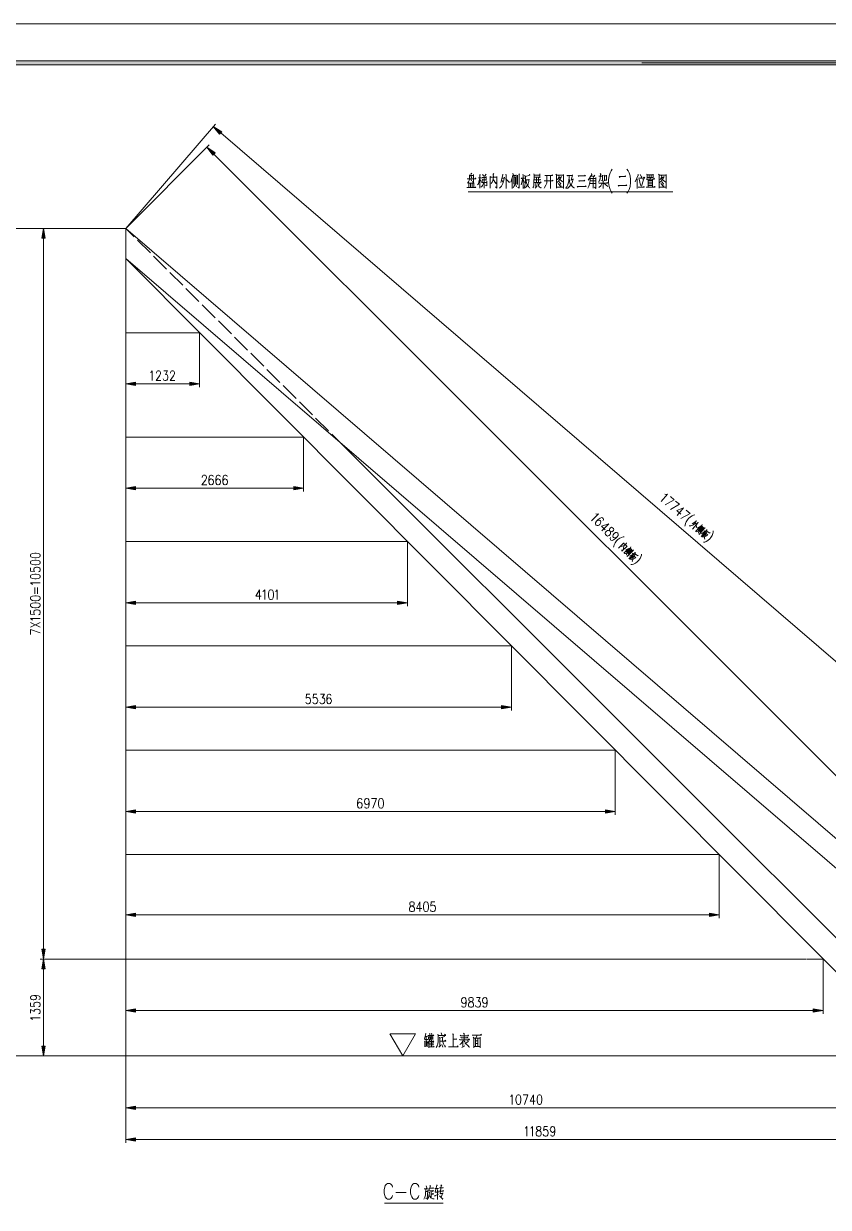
# Model space of a CAD drawing. Header units: millimetres. Extents: x 0 to 829, y 0 to 586.
# Drawn here: x 466.9 to 668.9, y 288.2 to 585.6 of the extents above; entities that cross this region are included whole.
import ezdxf

# ---------------------------------------------------------------- set-up
doc = ezdxf.new("R2010")
doc.units = ezdxf.units.MM

msp = doc.modelspace()

# ---------------------------------------------------------------- hatches: boundary and pattern name
h = msp.add_hatch(color=0)
h.dxf.hatch_style = 2
h.paths.add_polyline_path([(819.788528, 576.266028), (818.80075, 575.281778), (25.142472, 575.281778), (24.154694, 576.266028)])
h = msp.add_hatch(color=0)
h.dxf.hatch_style = 2
h.paths.add_polyline_path([(516.600722, 558.4825), (514.466417, 559.777194), (516.068028, 557.858083)])
h = msp.add_hatch(color=0)
h.dxf.hatch_style = 2
h.paths.add_polyline_path([(514.917972, 553.159083), (512.885972, 554.612528), (514.339417, 552.580528)])
h = msp.add_hatch(color=0)
h.dxf.hatch_style = 2
h.paths.add_polyline_path([(471.452222, 531.734889), (471.861444, 534.200806), (472.270667, 531.734889)])
h = msp.add_hatch(color=0)
h.dxf.hatch_style = 2
h.paths.add_polyline_path([(494.954278, 495.550472), (492.488361, 495.14125), (494.954278, 494.7285)])
h = msp.add_hatch(color=0)
h.dxf.hatch_style = 2
h.paths.add_polyline_path([(508.582083, 495.550472), (511.048, 495.14125), (508.582083, 494.7285)])
h = msp.add_hatch(color=0)
h.dxf.hatch_style = 2
h.paths.add_polyline_path([(494.954278, 469.324972), (492.488361, 468.91575), (494.954278, 468.503)])
h = msp.add_hatch(color=0)
h.dxf.hatch_style = 2
h.paths.add_polyline_path([(534.677056, 469.324972), (537.139444, 468.91575), (534.677056, 468.503)])
h = msp.add_hatch(color=0)
h.dxf.hatch_style = 2
h.paths.add_polyline_path([(494.954278, 440.53125), (492.488361, 440.122028), (494.954278, 439.712806)])
h = msp.add_hatch(color=0)
h.dxf.hatch_style = 2
h.paths.add_polyline_path([(560.7685, 440.53125), (563.230889, 440.122028), (560.7685, 439.712806)])
h = msp.add_hatch(color=0)
h.dxf.hatch_style = 2
h.paths.add_polyline_path([(494.954278, 414.309278), (492.488361, 413.896528), (494.954278, 413.487306)])
h = msp.add_hatch(color=0)
h.dxf.hatch_style = 2
h.paths.add_polyline_path([(586.859944, 414.309278), (589.325861, 413.896528), (586.859944, 413.487306)])
h = msp.add_hatch(color=0)
h.dxf.hatch_style = 2
h.paths.add_polyline_path([(494.954278, 388.083778), (492.488361, 387.671028), (494.954278, 387.261806)])
h = msp.add_hatch(color=0)
h.dxf.hatch_style = 2
h.paths.add_polyline_path([(612.951389, 388.083778), (615.417306, 387.671028), (612.951389, 387.261806)])
h = msp.add_hatch(color=0)
h.dxf.hatch_style = 2
h.paths.add_polyline_path([(494.954278, 362.119333), (492.488361, 361.706583), (494.954278, 361.297361)])
h = msp.add_hatch(color=0)
h.dxf.hatch_style = 2
h.paths.add_polyline_path([(639.042833, 362.119333), (641.50875, 361.706583), (639.042833, 361.297361)])
h = msp.add_hatch(color=0)
h.dxf.hatch_style = 2
h.paths.add_polyline_path([(471.452222, 353.088222), (471.861444, 350.625833), (472.270667, 353.088222)])
h = msp.add_hatch(color=0)
h.dxf.hatch_style = 2
h.paths.add_polyline_path([(471.452222, 348.159917), (471.861444, 350.625833), (472.270667, 348.159917)])
h = msp.add_hatch(color=0)
h.dxf.hatch_style = 2
h.paths.add_polyline_path([(494.954278, 338.084583), (492.488361, 337.675361), (494.954278, 337.262611)])
h = msp.add_hatch(color=0)
h.dxf.hatch_style = 2
h.paths.add_polyline_path([(665.141333, 338.084583), (667.603722, 337.675361), (665.141333, 337.262611)])
h = msp.add_hatch(color=0)
h.dxf.hatch_style = 2
h.paths.add_polyline_path([(471.452222, 328.757139), (471.861444, 326.291222), (472.270667, 328.757139)])
h = msp.add_hatch(color=0)
h.dxf.hatch_style = 2
h.paths.add_polyline_path([(494.954278, 313.661778), (492.488361, 313.252556), (494.954278, 312.839806)])
h = msp.add_hatch(color=0)
h.dxf.hatch_style = 2
h.paths.add_polyline_path([(494.954278, 305.710167), (492.488361, 305.300944), (494.954278, 304.888194)])

# ---------------------------------------------------------------- linework, layer by layer
at = {"color": 0, "lineweight": 0}
for points in [[(0, 0), (0, 585.632278), (829.154778, 585.632278), (829.154778, 0)], [(819.788528, 576.266028), (818.80075, 575.281778), (25.142472, 575.281778), (24.154694, 576.266028)], [(516.600722, 558.4825), (514.466417, 559.777194), (516.068028, 557.858083)], [(514.917972, 553.159083), (512.885972, 554.612528), (514.339417, 552.580528)], [(471.452222, 531.734889), (471.861444, 534.200806), (472.270667, 531.734889)], [(494.954278, 495.550472), (492.488361, 495.14125), (494.954278, 494.7285)], [(508.582083, 495.550472), (511.048, 495.14125), (508.582083, 494.7285)], [(494.954278, 469.324972), (492.488361, 468.91575), (494.954278, 468.503)], [(534.677056, 469.324972), (537.139444, 468.91575), (534.677056, 468.503)], [(614.704694, 459.002694), (614.433056, 459.105), (614.20375, 458.999167), (614.037944, 458.833361), (613.935639, 458.607583), (613.977972, 458.399444), (614.143778, 458.067833), (614.246083, 457.796194), (614.207278, 457.506917), (614.101444, 457.277611), (613.8545, 457.030667), (613.625194, 456.924833), (613.480556, 456.903667), (613.208917, 457.0095), (612.961972, 457.256444), (612.856139, 457.528083), (612.877306, 457.672722), (612.979611, 457.902028), (613.230083, 458.148972), (613.459389, 458.254806), (613.748667, 458.293611), (614.020306, 458.191306), (614.351917, 458.0255), (614.556528, 457.983167), (614.785833, 458.089), (614.951639, 458.254806), (615.057472, 458.484111), (614.951639, 458.752222)], [(468.573556, 451.918917), (468.6935, 451.654333), (469.046278, 451.481472), (469.631889, 451.393278), (469.984667, 451.393278), (470.570278, 451.481472), (470.923056, 451.654333), (471.039472, 451.918917), (471.039472, 452.095306), (470.923056, 452.359889), (470.570278, 452.536278), (469.984667, 452.624472), (469.631889, 452.624472), (469.046278, 452.536278), (468.6935, 452.359889), (468.573556, 452.095306)], [(468.573556, 450.158556), (468.6935, 449.893972), (469.046278, 449.717583), (469.631889, 449.632917), (469.984667, 449.632917), (470.570278, 449.717583), (470.923056, 449.893972), (471.039472, 450.158556), (471.039472, 450.334944), (470.923056, 450.599528), (470.570278, 450.775917), (469.984667, 450.864111), (469.631889, 450.864111), (469.046278, 450.775917), (468.6935, 450.599528), (468.573556, 450.334944)], [(468.573556, 446.637833), (468.6935, 446.37325), (469.046278, 446.196861), (469.631889, 446.108667), (469.984667, 446.108667), (470.570278, 446.196861), (470.923056, 446.37325), (471.039472, 446.637833), (471.039472, 446.814222), (470.923056, 447.078806), (470.570278, 447.255194), (469.984667, 447.343389), (469.631889, 447.343389), (469.046278, 447.255194), (468.6935, 447.078806), (468.573556, 446.814222)], [(528.873861, 443.409917), (528.609278, 443.289972), (528.432889, 442.940722), (528.344694, 442.351583), (528.344694, 441.998806), (528.432889, 441.413194), (528.609278, 441.060417), (528.873861, 440.944), (529.05025, 440.944), (529.314833, 441.060417), (529.487694, 441.413194), (529.575889, 441.998806), (529.575889, 442.351583), (529.487694, 442.940722), (529.314833, 443.289972), (529.05025, 443.409917)], [(468.573556, 441.180361), (468.6935, 440.915778), (469.046278, 440.739389), (469.631889, 440.651194), (469.984667, 440.651194), (470.570278, 440.739389), (470.923056, 440.915778), (471.039472, 441.180361), (471.039472, 441.35675), (470.923056, 441.621333), (470.570278, 441.797722), (469.984667, 441.885917), (469.631889, 441.885917), (469.046278, 441.797722), (468.6935, 441.621333), (468.573556, 441.35675)], [(494.954278, 440.53125), (492.488361, 440.122028), (494.954278, 439.712806)], [(560.7685, 440.53125), (563.230889, 440.122028), (560.7685, 439.712806)], [(468.573556, 439.42), (468.6935, 439.155417), (469.046278, 438.979028), (469.631889, 438.890833), (469.984667, 438.890833), (470.570278, 438.979028), (470.923056, 439.155417), (471.039472, 439.42), (471.039472, 439.596389), (470.923056, 439.860972), (470.570278, 440.037361), (469.984667, 440.125556), (469.631889, 440.125556), (469.046278, 440.037361), (468.6935, 439.860972), (468.573556, 439.596389)], [(494.954278, 414.309278), (492.488361, 413.896528), (494.954278, 413.487306)], [(586.859944, 414.309278), (589.325861, 413.896528), (586.859944, 413.487306)], [(556.506944, 390.958917), (556.242361, 390.838972), (556.065972, 390.489722), (555.977778, 389.900583), (555.977778, 389.547806), (556.065972, 388.962194), (556.242361, 388.609417), (556.506944, 388.493), (556.683333, 388.493), (556.944389, 388.609417), (557.120778, 388.962194), (557.208972, 389.547806), (557.208972, 389.900583), (557.120778, 390.489722), (556.944389, 390.838972), (556.683333, 390.958917)], [(494.954278, 388.083778), (492.488361, 387.671028), (494.954278, 387.261806)], [(612.951389, 388.083778), (615.417306, 387.671028), (612.951389, 387.261806)], [(564.183389, 364.994472), (563.918806, 364.878056), (563.830611, 364.641694), (563.830611, 364.408861), (563.918806, 364.1725), (564.095194, 364.056083), (564.444444, 363.939667), (564.709028, 363.819722), (564.885417, 363.586889), (564.973611, 363.350528), (564.973611, 362.99775), (564.885417, 362.764917), (564.797222, 362.6485), (564.532639, 362.528556), (564.183389, 362.528556), (563.918806, 362.6485), (563.830611, 362.764917), (563.742417, 362.99775), (563.742417, 363.350528), (563.830611, 363.586889), (564.007, 363.819722), (564.271583, 363.939667), (564.620833, 364.056083), (564.797222, 364.1725), (564.885417, 364.408861), (564.885417, 364.641694), (564.797222, 364.878056), (564.532639, 364.994472)], [(567.792306, 364.994472), (567.527722, 364.878056), (567.351333, 364.525278), (567.263139, 363.939667), (567.263139, 363.586889), (567.351333, 362.99775), (567.527722, 362.6485), (567.792306, 362.528556), (567.968694, 362.528556), (568.22975, 362.6485), (568.406139, 362.99775), (568.494333, 363.586889), (568.494333, 363.939667), (568.406139, 364.525278), (568.22975, 364.878056), (567.968694, 364.994472)], [(494.954278, 362.119333), (492.488361, 361.706583), (494.954278, 361.297361)], [(639.042833, 362.119333), (641.50875, 361.706583), (639.042833, 361.297361)], [(471.452222, 353.088222), (471.861444, 350.625833), (472.270667, 353.088222)], [(471.452222, 348.159917), (471.861444, 350.625833), (472.270667, 348.159917)], [(579.035333, 340.959722), (578.77075, 340.843306), (578.682556, 340.606944), (578.682556, 340.374111), (578.77075, 340.13775), (578.947139, 340.021333), (579.299917, 339.904917), (579.5645, 339.784972), (579.740889, 339.552139), (579.825556, 339.315778), (579.825556, 338.966528), (579.740889, 338.730167), (579.652694, 338.61375), (579.388111, 338.493806), (579.035333, 338.493806), (578.77075, 338.61375), (578.682556, 338.730167), (578.594361, 338.966528), (578.594361, 339.315778), (578.682556, 339.552139), (578.858944, 339.784972), (579.123528, 339.904917), (579.476306, 340.021333), (579.652694, 340.13775), (579.740889, 340.374111), (579.740889, 340.606944), (579.652694, 340.843306), (579.388111, 340.959722)], [(494.954278, 338.084583), (492.488361, 337.675361), (494.954278, 337.262611)], [(665.141333, 338.084583), (667.603722, 337.675361), (665.141333, 337.262611)], [(471.452222, 328.757139), (471.861444, 326.291222), (472.270667, 328.757139)], [(591.019194, 316.536917), (590.754611, 316.4205), (590.578222, 316.067722), (590.490028, 315.482111), (590.490028, 315.129333), (590.578222, 314.543722), (590.754611, 314.190944), (591.019194, 314.074528), (591.195583, 314.074528), (591.456639, 314.190944), (591.633028, 314.543722), (591.721222, 315.129333), (591.721222, 315.482111), (591.633028, 316.067722), (591.456639, 316.4205), (591.195583, 316.536917)], [(596.300278, 316.536917), (596.035694, 316.4205), (595.859306, 316.067722), (595.771111, 315.482111), (595.771111, 315.129333), (595.859306, 314.543722), (596.035694, 314.190944), (596.300278, 314.074528), (596.476667, 314.074528), (596.74125, 314.190944), (596.914111, 314.543722), (597.002306, 315.129333), (597.002306, 315.482111), (596.914111, 316.067722), (596.74125, 316.4205), (596.476667, 316.536917)], [(494.954278, 313.661778), (492.488361, 313.252556), (494.954278, 312.839806)], [(596.028639, 308.585306), (595.764056, 308.468889), (595.675861, 308.236056), (595.675861, 307.999694), (595.764056, 307.763333), (595.940444, 307.646917), (596.293222, 307.5305), (596.557806, 307.414083), (596.730667, 307.177722), (596.818861, 306.944889), (596.818861, 306.592111), (596.730667, 306.35575), (596.646, 306.239333), (596.381417, 306.122917), (596.028639, 306.122917), (595.764056, 306.239333), (595.675861, 306.35575), (595.587667, 306.592111), (595.587667, 306.944889), (595.675861, 307.177722), (595.85225, 307.414083), (596.116833, 307.5305), (596.469611, 307.646917), (596.646, 307.763333), (596.730667, 307.999694), (596.730667, 308.236056), (596.646, 308.468889), (596.381417, 308.585306)], [(494.954278, 305.710167), (492.488361, 305.300944), (494.954278, 304.888194)]]:
    msp.add_lwpolyline(points, close=True, dxfattribs=at)
for points in [[(622.070694, 575.772139), (769.958667, 575.772139)], [(492.481306, 534.207861), (515.002639, 560.401611)], [(746.382528, 360.404833), (516.336139, 558.172056)], [(492.488361, 534.200806), (513.464528, 555.194611)], [(514.628694, 552.869806), (712.24775, 355.381278)], [(578.83425, 547.6875), (578.83425, 547.451139), (578.806028, 546.622111), (578.724889, 546.227), (578.583778, 545.913028), (578.308611, 545.556722)], [(578.862472, 547.451139), (579.829083, 547.451139), (579.829083, 547.726306), (579.829083, 545.715472), (579.578611, 545.951833)], [(579.165861, 548.082611), (579.359889, 547.923861), (579.275222, 548.001472), (579.028278, 547.489944)], [(579.165861, 547.331194), (579.359889, 546.897278)], [(581.346028, 547.6875), (581.568278, 547.648694), (581.427167, 547.648694), (581.427167, 544.336111), (581.427167, 546.858472), (581.042639, 546.858472), (581.787, 546.858472)], [(581.981028, 546.978417), (583.028778, 546.978417), (583.028778, 547.214778), (583.028778, 546.227), (583.028778, 546.38575), (582.00925, 546.38575), (582.531361, 546.38575), (582.531361, 546.939611), (582.531361, 544.336111), (582.531361, 545.754278), (581.981028, 545.754278), (583.141667, 545.754278)], [(582.037472, 547.726306), (582.422, 547.292389)], [(582.838278, 547.84625), (582.975861, 547.648694), (582.891194, 547.726306), (582.616028, 547.253583)], [(583.967167, 547.292389), (584.080056, 547.056028)], [(583.995389, 544.297306), (583.995389, 547.094833), (585.681667, 547.094833), (585.681667, 547.253583), (585.681667, 544.336111), (585.321833, 544.611278)], [(584.715056, 547.962667), (584.905556, 547.803917), (584.796194, 547.84625), (584.824417, 547.094833), (584.767972, 546.622111), (584.686833, 546.227), (584.521028, 545.835417), (584.217639, 545.440306)], [(587.061028, 547.765111), (587.255056, 547.567556), (587.170389, 547.648694), (586.64475, 545.754278)], [(587.890056, 547.765111), (588.137, 547.648694), (588.027639, 547.6875), (588.027639, 544.177361)], [(589.682167, 548.043806), (589.791528, 547.726306), (589.212972, 545.835417)], [(589.957333, 547.648694), (589.957333, 545.281556)], [(590.013778, 547.489944), (590.539417, 547.489944)], [(590.539417, 547.648694), (590.539417, 545.359167)], [(590.842806, 547.567556), (590.89925, 547.451139), (590.89925, 545.24275)], [(591.283778, 547.765111), (591.283778, 544.297306), (590.980389, 544.533667)], [(591.174417, 547.923861), (591.393139, 547.648694)], [(592.222167, 547.803917), (592.306833, 547.6875), (592.306833, 544.177361)], [(592.857167, 547.253583), (592.857167, 545.676667), (592.800722, 545.517917), (592.776028, 545.320361), (592.747806, 545.122806), (592.691361, 544.886444), (592.610222, 544.650083), (592.497333, 544.336111)], [(593.904917, 547.803917), (593.989583, 547.52875), (592.857167, 547.253583), (592.663139, 547.489944)], [(594.984417, 547.885056), (595.037333, 547.648694), (595.009111, 545.359167), (594.956194, 544.92525), (594.871528, 544.611278), (594.705722, 544.374917)], [(595.122, 547.609889), (596.473139, 547.609889), (596.473139, 547.885056), (596.473139, 546.939611), (596.473139, 547.056028), (595.037333, 547.056028)], [(598.297, 547.451139), (598.268778, 547.451139), (598.268778, 546.583306), (598.268778, 546.110583), (598.212333, 545.556722), (598.018306, 545.045194), (597.662, 544.491333), (597.524417, 544.336111)], [(597.743139, 547.451139), (599.648139, 547.451139), (599.619917, 547.648694), (599.482333, 547.489944)], [(599.1225, 547.451139), (599.1225, 544.254972)], [(600.477167, 547.803917), (600.642972, 547.648694), (600.642972, 544.297306), (600.642972, 544.533667), (602.435083, 544.533667), (602.435083, 544.216167), (602.435083, 547.765111), (602.435083, 547.52875), (600.642972, 547.52875)], [(601.221528, 546.978417), (601.775389, 546.978417), (601.941194, 547.253583), (601.690722, 546.780861), (601.387333, 546.38575), (601.140389, 546.029444), (600.780556, 545.715472)], [(601.221528, 547.37), (601.359111, 547.214778), (601.306194, 547.292389), (600.889917, 546.424556)], [(603.846194, 547.451139), (603.846194, 546.819667), (603.78975, 546.463361), (603.761528, 546.149389), (603.705083, 545.835417), (603.623944, 545.517917), (603.514583, 545.161611), (603.348778, 544.808833), (603.235889, 544.611278), (602.988944, 544.374917)], [(603.486361, 547.489944), (603.401694, 547.37), (603.292333, 547.489944), (604.643472, 547.489944), (604.643472, 547.648694), (604.315389, 546.265806), (604.42475, 546.505694)], [(606.273306, 547.37), (606.192167, 547.214778), (606.1075, 547.37), (607.903139, 547.37), (607.818472, 547.609889), (607.709111, 547.412333)], [(609.448306, 548.001472), (609.532972, 547.765111), (608.6475, 546.346944)], [(609.2825, 547.331194), (610.13975, 547.331194)], [(610.249111, 547.567556), (609.836361, 546.978417)], [(611.656694, 548.001472), (611.850722, 547.765111), (611.741361, 547.923861), (611.741361, 547.292389), (611.656694, 546.819667), (611.519111, 546.38575), (611.215722, 545.835417)], [(611.325083, 547.331194), (612.23525, 547.331194), (612.23525, 547.52875), (612.23525, 546.188194), (611.8225, 546.308139)], [(612.538639, 547.52875), (612.67975, 547.412333), (612.67975, 546.149389), (612.67975, 546.346944), (613.201861, 546.346944), (613.201861, 546.188194), (613.201861, 547.567556), (613.201861, 547.37), (612.67975, 547.37)], [(614.676472, 549.070389), (614.411889, 548.692917), (614.150833, 548.132), (613.88625, 547.380583), (613.755722, 546.438667), (613.755722, 545.690778), (613.88625, 544.748861), (614.150833, 543.997444), (614.411889, 543.436528), (614.676472, 543.059056)], [(616.61675, 547.175972), (616.535611, 546.978417), (616.3945, 547.214778), (618.024333, 547.214778), (617.967889, 547.37), (617.858528, 547.214778)], [(618.355944, 549.070389), (618.620528, 548.692917), (618.881583, 548.132), (619.146167, 547.380583), (619.276694, 546.438667), (619.276694, 545.690778), (619.146167, 544.748861), (618.881583, 543.997444), (618.620528, 543.436528), (618.355944, 543.059056)], [(621.079389, 547.765111), (621.273417, 547.489944), (621.164056, 547.567556), (620.387944, 545.874222)], [(621.686167, 547.765111), (622.046, 547.133639), (622.102444, 547.253583), (621.936639, 547.017222)], [(623.287778, 547.803917), (623.425361, 547.765111), (623.425361, 546.819667), (623.425361, 547.017222), (624.945833, 547.017222), (624.945833, 546.858472), (624.945833, 547.84625), (624.945833, 547.6875), (623.425361, 547.6875), (623.894556, 547.6875), (623.894556, 547.017222)], [(624.448417, 547.648694), (624.448417, 547.094833)], [(626.240528, 547.803917), (626.406333, 547.648694), (626.406333, 544.297306), (626.406333, 544.533667), (628.201972, 544.533667), (628.201972, 544.216167), (628.201972, 547.765111), (628.201972, 547.52875), (626.406333, 547.52875)], [(626.988417, 546.978417), (627.53875, 546.978417), (627.704556, 547.253583), (627.457611, 546.780861), (627.154222, 546.38575), (626.90375, 546.029444), (626.543917, 545.715472)], [(626.988417, 547.37), (627.126, 547.214778), (627.069556, 547.292389), (626.656806, 546.424556)], [(578.559083, 545.676667), (578.640222, 545.556722), (578.640222, 544.452528), (578.142806, 544.452528), (580.435861, 544.452528), (579.081194, 544.452528), (579.081194, 545.517917), (578.668444, 545.517917), (579.938444, 545.517917), (579.497472, 545.517917), (579.497472, 544.491333), (579.497472, 544.413722), (579.497472, 544.452528), (579.938444, 544.452528), (579.938444, 545.637861), (579.938444, 544.452528), (580.407639, 544.452528), (580.322972, 544.611278), (580.270056, 544.413722)], [(578.19925, 546.660917), (580.435861, 546.660917), (580.322972, 546.858472), (580.241833, 546.622111)], [(579.109417, 546.5445), (579.275222, 546.149389)], [(581.402472, 546.780861), (581.264889, 546.265806), (581.180222, 545.793083), (581.042639, 545.4015), (580.848611, 545.122806)], [(581.483611, 546.463361), (581.758778, 545.951833)], [(582.340861, 545.676667), (582.227972, 545.320361), (582.062167, 544.967583), (581.896361, 544.731222), (581.621194, 544.572472)], [(581.952806, 546.622111), (582.062167, 546.505694), (581.924583, 545.676667)], [(583.194583, 546.029444), (583.141667, 544.847639), (582.753611, 545.084)], [(584.824417, 546.424556), (585.459417, 545.479111), (585.487639, 545.595528), (585.350056, 545.754278), (585.350056, 545.715472), (585.350056, 545.637861)], [(586.976361, 546.819667), (587.558444, 546.819667), (587.583139, 547.056028), (587.420861, 546.346944), (587.170389, 545.479111), (586.810556, 544.808833), (586.341361, 544.336111)], [(586.923444, 546.346944), (587.226833, 545.754278)], [(587.833611, 546.699722), (588.772, 545.835417), (588.800222, 545.990639), (588.743778, 545.676667)], [(589.516361, 546.819667), (589.516361, 544.254972)], [(590.151361, 547.175972), (590.26425, 546.978417), (590.26425, 545.556722), (590.207806, 545.281556), (590.123139, 544.967583), (589.957333, 544.688889), (589.738611, 544.374917)], [(590.345389, 545.359167), (590.648778, 544.650083)], [(592.193944, 546.699722), (591.781194, 545.122806)], [(591.862333, 546.622111), (591.809417, 546.780861), (592.719583, 546.780861)], [(592.331528, 546.463361), (592.691361, 545.676667)], [(593.767333, 546.583306), (593.742639, 546.188194), (593.714417, 545.951833), (593.62975, 545.676667), (593.576833, 545.440306), (593.520389, 545.281556), (593.382806, 545.084), (593.245222, 544.886444), (593.107639, 544.688889), (592.941833, 544.533667), (592.747806, 544.374917), (592.610222, 544.336111)], [(592.857167, 546.424556), (593.714417, 546.424556)], [(593.022972, 546.227), (593.079417, 545.990639), (593.107639, 545.754278), (593.160556, 545.556722), (593.245222, 545.4015), (593.298139, 545.203944), (593.411028, 545.006389), (593.520389, 544.808833), (593.657972, 544.688889), (593.742639, 544.572472), (593.880222, 544.452528), (593.989583, 544.297306)], [(595.644111, 546.897278), (595.644111, 545.715472), (595.065556, 545.715472), (596.80475, 545.715472), (596.638944, 545.913028), (596.529583, 545.754278)], [(595.174917, 546.38575), (596.667167, 546.38575), (596.557806, 546.583306), (596.444917, 546.424556)], [(595.478306, 545.715472), (595.478306, 544.491333), (595.287806, 544.297306), (595.838139, 544.847639)], [(596.529583, 545.556722), (596.032167, 545.161611), (595.951028, 545.637861), (596.060389, 545.084), (596.197972, 544.770028), (596.392, 544.572472), (596.723611, 544.374917), (596.776528, 544.452528), (596.723611, 544.297306)], [(596.113306, 546.897278), (596.113306, 545.754278)], [(597.577333, 546.149389), (599.7575, 546.149389), (599.704583, 546.308139), (599.567, 546.110583)], [(601.112167, 545.440306), (601.775389, 544.731222), (601.828306, 544.847639), (601.718944, 544.650083)], [(601.165083, 546.819667), (601.443778, 546.463361), (601.800083, 546.188194), (602.107, 545.951833), (602.382167, 545.835417)], [(601.306194, 545.874222), (601.747167, 545.359167), (601.775389, 545.440306), (601.690722, 545.24275)], [(604.368306, 546.505694), (604.8375, 546.505694), (604.8375, 546.660917), (604.671694, 545.951833), (604.562333, 545.637861), (604.396528, 545.320361), (604.2025, 545.045194), (604.008472, 544.770028), (603.705083, 544.491333), (603.486361, 544.336111), (603.045389, 544.216167)], [(603.78975, 546.583306), (603.899111, 546.308139), (603.955556, 545.951833), (604.008472, 545.637861), (604.121361, 545.4015), (604.315389, 545.045194), (604.505889, 544.847639), (604.699917, 544.611278), (605.05975, 544.413722), (605.169111, 544.374917), (604.975083, 544.374917)], [(606.079278, 544.650083), (605.941694, 544.533667), (605.832333, 544.688889), (608.068944, 544.688889), (607.931361, 544.847639), (607.818472, 544.688889)], [(606.439111, 546.149389), (606.357972, 545.990639), (606.245083, 546.149389), (607.765556, 546.149389), (607.652667, 546.308139), (607.543306, 546.149389)], [(608.922667, 546.939611), (609.088472, 546.742056), (609.088472, 546.110583), (609.06025, 545.835417), (609.035556, 545.637861), (608.979111, 545.359167), (608.897972, 545.084), (608.785083, 544.808833), (608.675722, 544.611278), (608.509917, 544.336111)], [(609.116694, 546.742056), (610.5525, 546.742056), (610.5525, 546.978417), (610.5525, 544.254972), (610.192667, 544.572472)], [(609.116694, 545.440306), (610.471361, 545.440306)], [(609.144917, 546.110583), (610.496056, 546.110583)], [(609.751694, 546.699722), (609.861056, 546.742056), (609.861056, 544.336111)], [(611.960083, 545.595528), (612.069444, 545.4015), (611.960083, 545.203944), (611.766056, 544.847639), (611.296861, 544.452528)], [(611.325083, 545.595528), (613.480556, 545.595528), (613.395889, 545.793083), (613.286528, 545.637861)], [(612.291694, 546.110583), (612.485722, 545.990639), (612.348139, 546.029444), (612.348139, 544.254972)], [(612.623306, 545.440306), (613.007833, 545.122806), (613.533472, 544.688889)], [(616.369806, 544.92525), (616.228694, 544.770028), (616.119333, 544.967583), (618.2995, 544.967583), (618.218361, 545.122806), (618.109, 544.967583)], [(620.913583, 546.622111), (620.913583, 544.216167)], [(621.164056, 544.533667), (622.709222, 544.533667), (622.681, 544.688889), (622.543417, 544.572472)], [(621.273417, 546.819667), (622.818583, 546.819667), (622.681, 547.056028), (622.543417, 546.897278)], [(621.411, 546.5445), (621.770833, 545.084), (621.770833, 545.203944), (621.714389, 545.006389)], [(622.349389, 546.583306), (622.596333, 546.38575), (622.515194, 546.424556), (622.046, 544.770028)], [(623.150194, 544.533667), (625.415028, 544.533667), (625.273917, 544.731222), (625.136333, 544.572472)], [(623.178417, 546.583306), (625.249222, 546.583306), (625.136333, 546.780861), (624.99875, 546.660917)], [(623.619389, 546.424556), (623.700528, 546.227), (623.700528, 544.572472), (623.700528, 546.227), (624.751806, 546.227), (624.751806, 546.463361), (624.751806, 544.572472), (624.751806, 545.835417), (623.619389, 545.835417), (624.723583, 545.835417)], [(623.675833, 545.4015), (624.723583, 545.4015)], [(623.675833, 545.006389), (624.695361, 545.006389)], [(624.169722, 547.017222), (624.282611, 546.780861), (624.197944, 546.897278), (624.060361, 546.265806)], [(626.875528, 545.440306), (627.53875, 544.731222), (627.595194, 544.847639), (627.485833, 544.650083)], [(626.931972, 546.819667), (627.207139, 546.463361), (627.566972, 546.188194), (627.870361, 545.951833), (628.145528, 545.835417)], [(627.069556, 545.874222), (627.510528, 545.359167), (627.53875, 545.440306), (627.457611, 545.24275)], [(629.877667, 543.387139), (578.460306, 543.387139)], [(492.481306, 534.207861), (461.902528, 534.207861)], [(492.488361, 534.200806), (471.039472, 534.200806)], [(492.481306, 534.207861), (726.267139, 333.226833)], [(492.481306, 526.640778), (492.481306, 534.207861)], [(492.481306, 534.207861), (494.6015, 532.087667)], [(471.861444, 353.088222), (471.861444, 531.734889)], [(495.416417, 531.27275), (498.672556, 528.023667)], [(492.481306, 526.640778), (684.914528, 333.226833)], [(492.481306, 526.640778), (717.669944, 333.226833)], [(492.488361, 526.633722), (492.488361, 326.291222)], [(499.483944, 527.20875), (502.740083, 523.956139)], [(503.551472, 523.14475), (506.807611, 519.892139)], [(507.622528, 519.077222), (510.875139, 515.824611)], [(511.690056, 515.013222), (514.942667, 511.760611)], [(515.757583, 510.949222), (519.010194, 507.696611)], [(492.488361, 507.982361), (492.488361, 494.319278)], [(511.048, 507.982361), (492.488361, 507.982361)], [(506.849944, 507.982361), (511.048, 507.982361)], [(511.048, 507.982361), (511.048, 494.319278)], [(511.048, 507.982361), (511.048, 504.098278)], [(519.825111, 506.881694), (523.077722, 503.629083)], [(523.892639, 502.817694), (527.148778, 499.565083)], [(498.686667, 497.956417), (498.863056, 498.072833), (499.127639, 498.425611), (499.127639, 495.963222)], [(500.185972, 497.84), (500.185972, 497.956417), (500.270639, 498.192778), (500.358833, 498.309194), (500.535222, 498.425611), (500.888, 498.425611), (501.064389, 498.309194), (501.152583, 498.192778), (501.240778, 497.956417), (501.240778, 497.723583), (501.152583, 497.487222), (500.976194, 497.134444), (500.097778, 495.963222), (501.328972, 495.963222)], [(502.034528, 498.425611), (503.001139, 498.425611), (502.471972, 497.487222), (502.736556, 497.487222), (502.912944, 497.370806), (503.001139, 497.254389), (503.089333, 496.901611), (503.089333, 496.66525), (503.001139, 496.312472), (502.82475, 496.079639), (502.560167, 495.963222), (502.295583, 495.963222), (502.034528, 496.079639), (501.946333, 496.196056), (501.858139, 496.432417)], [(503.706694, 497.84), (503.706694, 497.956417), (503.794889, 498.192778), (503.883083, 498.309194), (504.055944, 498.425611), (504.408722, 498.425611), (504.585111, 498.309194), (504.673306, 498.192778), (504.7615, 497.956417), (504.7615, 497.723583), (504.673306, 497.487222), (504.496917, 497.134444), (503.6185, 495.963222), (504.849694, 495.963222)], [(527.960167, 498.750167), (531.216306, 495.497556)], [(494.954278, 495.14125), (508.582083, 495.14125)], [(532.027694, 494.686167), (535.283833, 491.433556)], [(536.09875, 490.622167), (539.351361, 487.369556)], [(540.166278, 486.554639), (543.418889, 483.302028)], [(544.233806, 482.490639), (546.354, 480.370444)], [(492.488361, 481.756861), (492.488361, 468.093778)], [(537.139444, 481.756861), (492.488361, 481.756861)], [(532.941389, 481.756861), (537.139444, 481.756861)], [(537.139444, 481.756861), (537.139444, 468.093778)], [(537.139444, 481.756861), (537.139444, 477.872778)], [(546.354, 480.370444), (691.148111, 335.675111)], [(511.690056, 471.6145), (511.690056, 471.730917), (511.77825, 471.967278), (511.866444, 472.083694), (512.042833, 472.200111), (512.395611, 472.200111), (512.568472, 472.083694), (512.656667, 471.967278), (512.744861, 471.730917), (512.744861, 471.498083), (512.656667, 471.261722), (512.483806, 470.908944), (511.601861, 469.737722), (512.833056, 469.737722)], [(514.417028, 471.850861), (514.332361, 472.083694), (514.067778, 472.200111), (513.891389, 472.200111), (513.626806, 472.083694), (513.450417, 471.730917), (513.362222, 471.145306), (513.362222, 470.559694), (513.450417, 470.0905), (513.626806, 469.854139), (513.891389, 469.737722), (513.979583, 469.737722), (514.244167, 469.854139), (514.417028, 470.0905), (514.505222, 470.43975), (514.505222, 470.559694), (514.417028, 470.908944), (514.244167, 471.145306), (513.979583, 471.261722), (513.891389, 471.261722), (513.626806, 471.145306), (513.450417, 470.908944), (513.362222, 470.559694)], [(516.180917, 471.850861), (516.092722, 472.083694), (515.828139, 472.200111), (515.65175, 472.200111), (515.387167, 472.083694), (515.210778, 471.730917), (515.122583, 471.145306), (515.122583, 470.559694), (515.210778, 470.0905), (515.387167, 469.854139), (515.65175, 469.737722), (515.739944, 469.737722), (516.004528, 469.854139), (516.180917, 470.0905), (516.265583, 470.43975), (516.265583, 470.559694), (516.180917, 470.908944), (516.004528, 471.145306), (515.739944, 471.261722), (515.65175, 471.261722), (515.387167, 471.145306), (515.210778, 470.908944), (515.122583, 470.559694)], [(517.941278, 471.850861), (517.853083, 472.083694), (517.5885, 472.200111), (517.412111, 472.200111), (517.147528, 472.083694), (516.971139, 471.730917), (516.882944, 471.145306), (516.882944, 470.559694), (516.971139, 470.0905), (517.147528, 469.854139), (517.412111, 469.737722), (517.500306, 469.737722), (517.764889, 469.854139), (517.941278, 470.0905), (518.029472, 470.43975), (518.029472, 470.559694), (517.941278, 470.908944), (517.764889, 471.145306), (517.500306, 471.261722), (517.412111, 471.261722), (517.147528, 471.145306), (516.971139, 470.908944), (516.882944, 470.559694)], [(494.954278, 468.91575), (534.677056, 468.91575)], [(627.873889, 467.388222), (628.085556, 467.363528), (628.515944, 467.458778), (626.907278, 465.589056)], [(629.249722, 466.827306), (630.184583, 466.022972), (627.909167, 464.728278)], [(630.583222, 465.680778), (631.518083, 464.876444), (629.246194, 463.58175)], [(632.587, 463.959222), (630.847806, 463.285417), (631.849694, 462.424639)], [(632.587, 463.959222), (630.981861, 462.0895)], [(610.573667, 462.463444), (610.781806, 462.424639), (611.215722, 462.484611), (609.473, 460.741889)], [(612.401056, 460.805389), (612.503361, 461.034694), (612.397528, 461.302806), (612.274056, 461.426278), (612.005944, 461.532111), (611.632, 461.405111), (611.15575, 461.052333), (610.739472, 460.639583), (610.471361, 460.244472), (610.429028, 459.955194), (610.531333, 459.683556), (610.594833, 459.623583), (610.862944, 459.51775), (611.15575, 459.560083), (611.466194, 459.747056), (611.547333, 459.828194), (611.734306, 460.142167), (611.776639, 460.431444), (611.674333, 460.703083), (611.610833, 460.763056), (611.342722, 460.868889), (611.049917, 460.826556), (610.739472, 460.639583)], [(633.25375, 463.384194), (634.188611, 462.579861), (631.913194, 461.285167)], [(635.363361, 462.191806), (635.077611, 462.128306), (634.71425, 461.976611), (634.273278, 461.733194), (633.82525, 461.345139), (633.518333, 460.988833), (633.200833, 460.487889), (633.0315, 460.018694), (632.932722, 459.634167), (632.915083, 459.341361)], [(613.769833, 459.934028), (611.984778, 459.394278), (612.919639, 458.459417)], [(613.769833, 459.934028), (612.027111, 458.191306)], [(635.335139, 460.360889), (635.627944, 460.106889), (635.737306, 460.209194), (635.366889, 459.944611), (634.887111, 459.641222), (634.432028, 459.478944), (633.998111, 459.461306)], [(635.762, 460.773639), (635.779639, 460.59725), (635.769056, 460.671333), (634.731889, 460.001056)], [(636.181806, 460.413806), (636.259417, 460.248), (636.220611, 460.315028), (634.791861, 458.649917)], [(635.112889, 460.159806), (635.024694, 459.747056)], [(636.622778, 459.253167), (635.578556, 458.039611)], [(635.719667, 459.9305), (635.843139, 459.112056), (635.92075, 459.172028), (635.765528, 459.048556)], [(637.091972, 459.143806), (637.067278, 459.002694), (636.488722, 458.328889), (636.347611, 458.223056), (636.178278, 458.110167), (635.980722, 458.050194), (635.740833, 457.997278)], [(637.204861, 459.761167), (637.134306, 459.563611), (636.068917, 458.918028)], [(637.183694, 459.450722), (636.220611, 458.332417)], [(636.449917, 458.198361), (636.315861, 457.729167)], [(637.906889, 458.928611), (636.49225, 457.284667), (636.435806, 457.531611)], [(637.480028, 459.20025), (636.548694, 458.113694)], [(637.6035, 459.030917), (637.582333, 458.949778), (636.68275, 457.902028)], [(638.400778, 458.540556), (638.393722, 458.445306), (636.961444, 456.783722)], [(637.935111, 458.029028), (637.081389, 457.461056)], [(638.496028, 458.000806), (637.853972, 457.252917), (637.76225, 457.203528), (637.667, 457.118861), (637.57175, 457.037722), (637.448278, 456.949528), (637.310694, 456.875444), (637.123722, 456.773139)], [(637.148417, 459.351944), (637.416528, 459.126167)], [(640.034139, 458.173667), (640.0165, 457.880861), (639.92125, 457.499861), (639.748389, 457.027139), (639.430889, 456.526194), (639.123972, 456.169889), (638.675944, 455.781833), (638.234972, 455.541944), (637.875139, 455.39025), (637.585861, 455.32675)], [(637.734028, 458.134861), (637.769306, 458.233639), (638.234972, 457.835)], [(637.913944, 459.052083), (637.913944, 458.826306)], [(639.2545, 457.80325), (639.183944, 457.637444), (638.496028, 458.000806), (638.496028, 458.198361)], [(559.032833, 455.531361), (492.488361, 455.531361)], [(492.488361, 455.531361), (492.488361, 439.300056)], [(559.032833, 455.531361), (563.230889, 455.531361)], [(563.230889, 455.531361), (563.230889, 439.300056)], [(563.230889, 455.531361), (563.230889, 451.647278)], [(615.865333, 456.677889), (615.554889, 456.490917), (615.265611, 456.448583), (614.993972, 456.554417), (614.930472, 456.614389), (614.828167, 456.886028), (614.8705, 457.175306), (615.057472, 457.48575), (615.138611, 457.570417), (615.449056, 457.757389), (615.741861, 457.799722), (616.009972, 457.693889), (616.073472, 457.630389), (616.175778, 457.362278), (616.136972, 457.073), (615.865333, 456.677889), (615.452583, 456.261611), (614.972806, 455.908833), (614.598861, 455.785361), (614.33075, 455.887667), (614.207278, 456.014667), (614.101444, 456.282778), (614.207278, 456.512083)], [(617.650389, 456.720222), (617.361111, 456.677889), (616.987167, 456.554417), (616.528556, 456.346278), (616.052306, 455.9935), (615.720694, 455.661889), (615.367917, 455.182111), (615.159778, 454.727028), (615.036306, 454.353083), (614.993972, 454.063806)], [(616.263972, 453.887417), (617.502222, 455.125667), (618.2995, 454.328389), (618.370056, 454.395417), (617.078889, 453.107778), (617.033028, 453.397056)], [(618.225417, 455.168), (618.246583, 455.005722), (618.211306, 455.076278), (617.893806, 454.730556), (617.657444, 454.550639), (617.445778, 454.413056), (617.191778, 454.317806), (616.874278, 454.286056)], [(617.576306, 455.224444), (617.523389, 455.065694)], [(638.686528, 457.284667), (638.510139, 457.108278), (638.400778, 457.0095), (638.245556, 456.91425), (638.122083, 456.826056), (638.030361, 456.776667), (637.878667, 456.744917), (637.7305, 456.709639), (637.578806, 456.677889), (637.430639, 456.674361), (637.268361, 456.684944), (637.180167, 456.727278)], [(637.910417, 457.856167), (637.769306, 457.323472)], [(638.164417, 457.443417), (638.093861, 457.305833), (638.012722, 457.182361), (637.959806, 457.062417), (637.938639, 456.953056), (637.885722, 456.836639), (637.861028, 456.695528), (637.836333, 456.550889), (637.8575, 456.434472), (637.853972, 456.34275), (637.875139, 456.226333), (637.864556, 456.102861)], [(638.160889, 457.609222), (638.594806, 457.235278)], [(617.597472, 454.434222), (617.481056, 453.718083), (617.544556, 453.756889), (617.551611, 453.890944), (617.533972, 453.873306), (617.498694, 453.838028)], [(618.687556, 453.696917), (617.555139, 452.560972)], [(619.146167, 453.552278), (619.110889, 453.411167), (618.482944, 452.783222), (618.334778, 452.687972), (618.154861, 452.589194), (617.957306, 452.543333), (617.710361, 452.511583)], [(619.304917, 454.159056), (619.22025, 453.965028), (618.109, 453.404111)], [(619.262583, 453.852139), (618.218361, 452.807917)], [(618.433556, 452.65975), (618.264222, 452.201139)], [(619.943444, 453.277111), (618.408861, 451.742528), (618.370056, 451.993)], [(619.53775, 453.576972), (618.525278, 452.568028)], [(619.647111, 453.400583), (619.618889, 453.319444), (618.645222, 452.345778)], [(620.405583, 452.85025), (620.391472, 452.758528), (618.83925, 451.206306)], [(620.462028, 452.306972), (619.763528, 451.608472), (619.668278, 451.566139), (619.5695, 451.492056), (619.467194, 451.417972), (619.336667, 451.336833), (619.192028, 451.273333), (619.001528, 451.185139)], [(619.904639, 452.374), (619.008583, 451.873056)], [(619.22025, 453.756889), (619.467194, 453.509944)], [(622.007194, 452.363417), (621.968389, 452.074139), (621.841389, 451.700194), (621.636778, 451.245111), (621.284, 450.765333), (620.952389, 450.433722), (620.472611, 450.080944), (620.017528, 449.872806), (619.643583, 449.749333), (619.354306, 449.707)], [(619.865833, 452.204667), (619.685917, 451.686083)], [(619.710611, 452.497472), (619.756472, 452.592722), (620.186861, 452.162333)], [(619.961083, 453.400583), (619.943444, 453.171278)], [(621.202861, 452.052972), (621.118194, 451.890694), (620.462028, 452.306972), (620.472611, 452.501)], [(468.573556, 448.927361), (468.573556, 448.045417), (469.631889, 447.957222), (469.515472, 448.045417), (469.395528, 448.31), (469.395528, 448.574583), (469.515472, 448.839167), (469.748306, 449.015556), (470.101083, 449.10375), (470.333917, 449.10375), (470.686694, 449.015556), (470.923056, 448.839167), (471.039472, 448.574583), (471.039472, 448.31), (470.923056, 448.045417), (470.806639, 447.957222), (470.570278, 447.869028)], [(620.596083, 451.576722), (620.409111, 451.417972), (620.292694, 451.32625), (620.130417, 451.241583), (619.999889, 451.163972), (619.904639, 451.121639), (619.752944, 451.100472), (619.597722, 451.075778), (619.446028, 451.054611), (619.297861, 451.065194), (619.135583, 451.086361), (619.054444, 451.132222)], [(620.088083, 451.774278), (620.006944, 451.64375), (619.915222, 451.527333), (619.85525, 451.410917), (619.8235, 451.305083), (619.763528, 451.188667), (619.72825, 451.051083), (619.692972, 450.909972), (619.707083, 450.793556), (619.6965, 450.701833), (619.707083, 450.585417), (619.689444, 450.461944)], [(620.095139, 451.940083), (620.500833, 451.534389)], [(469.046278, 444.701083), (468.926333, 444.877472), (468.573556, 445.142056), (471.039472, 445.142056)], [(469.631889, 442.411556), (469.631889, 443.999056)], [(470.333917, 442.411556), (470.333917, 443.999056)], [(526.055167, 443.409917), (525.17675, 441.765972), (526.496139, 441.765972)], [(526.055167, 443.409917), (526.055167, 440.944)], [(526.937111, 442.940722), (527.1135, 443.057139), (527.378083, 443.409917), (527.378083, 440.944)], [(530.105056, 442.940722), (530.281444, 443.057139), (530.546028, 443.409917), (530.546028, 440.944)], [(468.573556, 438.188806), (468.573556, 437.306861), (469.631889, 437.218667), (469.515472, 437.306861), (469.395528, 437.571444), (469.395528, 437.836028), (469.515472, 438.100611), (469.748306, 438.277), (470.101083, 438.365194), (470.333917, 438.365194), (470.686694, 438.277), (470.923056, 438.100611), (471.039472, 437.836028), (471.039472, 437.571444), (470.923056, 437.306861), (470.806639, 437.218667), (470.570278, 437.130472)], [(494.954278, 440.122028), (560.7685, 440.122028)], [(469.046278, 435.722889), (468.926333, 435.899278), (468.573556, 436.163861), (471.039472, 436.163861)], [(471.039472, 433.962528), (468.573556, 435.193722)], [(468.573556, 433.962528), (471.039472, 435.193722)], [(468.573556, 432.202167), (468.573556, 433.433361), (471.039472, 432.554944)], [(492.488361, 429.305861), (492.488361, 413.074556)], [(585.124278, 429.305861), (492.488361, 429.305861)], [(585.124278, 429.305861), (589.325861, 429.305861)], [(589.325861, 429.305861), (589.325861, 413.074556)], [(589.325861, 429.305861), (589.325861, 425.421778)], [(538.751639, 417.184417), (537.869694, 417.184417), (537.7815, 416.126083), (537.869694, 416.2425), (538.134278, 416.362444), (538.398861, 416.362444), (538.663444, 416.2425), (538.839833, 416.009667), (538.928028, 415.656889), (538.928028, 415.424056), (538.839833, 415.071278), (538.663444, 414.834917), (538.398861, 414.7185), (538.134278, 414.7185), (537.869694, 414.834917), (537.7815, 414.954861), (537.693306, 415.187694)], [(540.512, 417.184417), (539.630056, 417.184417), (539.541861, 416.126083), (539.630056, 416.2425), (539.894639, 416.362444), (540.159222, 416.362444), (540.423806, 416.2425), (540.600194, 416.009667), (540.688389, 415.656889), (540.688389, 415.424056), (540.600194, 415.071278), (540.423806, 414.834917), (540.159222, 414.7185), (539.894639, 414.7185), (539.630056, 414.834917), (539.541861, 414.954861), (539.453667, 415.187694)], [(541.390417, 417.184417), (542.360556, 417.184417), (541.831389, 416.2425), (542.095972, 416.2425), (542.272361, 416.126083), (542.360556, 416.009667), (542.44875, 415.656889), (542.44875, 415.424056), (542.360556, 415.071278), (542.184167, 414.834917), (541.919583, 414.7185), (541.655, 414.7185), (541.390417, 414.834917), (541.302222, 414.954861), (541.214028, 415.187694)], [(544.032722, 416.831639), (543.944528, 417.064472), (543.679944, 417.184417), (543.503556, 417.184417), (543.238972, 417.064472), (543.062583, 416.715222), (542.974389, 416.126083), (542.974389, 415.540472), (543.062583, 415.071278), (543.238972, 414.834917), (543.503556, 414.7185), (543.59175, 414.7185), (543.856333, 414.834917), (544.032722, 415.071278), (544.120917, 415.424056), (544.120917, 415.540472), (544.032722, 415.89325), (543.856333, 416.126083), (543.59175, 416.2425), (543.503556, 416.2425), (543.238972, 416.126083), (543.062583, 415.89325), (542.974389, 415.540472)], [(494.954278, 413.896528), (586.859944, 413.896528)], [(492.488361, 403.080361), (492.488361, 386.849056)], [(611.215722, 403.080361), (492.488361, 403.080361)], [(611.215722, 403.080361), (615.417306, 403.080361)], [(615.417306, 403.080361), (615.417306, 386.849056)], [(615.417306, 403.080361), (615.417306, 399.196278)], [(551.7515, 390.606139), (551.663306, 390.838972), (551.398722, 390.958917), (551.222333, 390.958917), (550.961278, 390.838972), (550.784889, 390.489722), (550.696694, 389.900583), (550.696694, 389.314972), (550.784889, 388.845778), (550.961278, 388.609417), (551.222333, 388.493), (551.310528, 388.493), (551.575111, 388.609417), (551.7515, 388.845778), (551.839694, 389.198556), (551.839694, 389.314972), (551.7515, 389.66775), (551.575111, 389.900583), (551.310528, 390.020528), (551.222333, 390.020528), (550.961278, 389.900583), (550.784889, 389.66775), (550.696694, 389.314972)], [(553.600056, 390.136944), (553.511861, 389.784167), (553.335472, 389.547806), (553.074417, 389.431389), (552.986222, 389.431389), (552.721639, 389.547806), (552.54525, 389.784167), (552.457056, 390.136944), (552.457056, 390.253361), (552.54525, 390.606139), (552.721639, 390.838972), (552.986222, 390.958917), (553.074417, 390.958917), (553.335472, 390.838972), (553.511861, 390.606139), (553.600056, 390.136944), (553.600056, 389.547806), (553.511861, 388.962194), (553.335472, 388.609417), (553.074417, 388.493), (552.898028, 388.493), (552.633444, 388.609417), (552.54525, 388.845778)], [(554.217417, 390.958917), (555.448611, 390.958917), (554.570194, 388.493)], [(494.954278, 387.671028), (612.951389, 387.671028)], [(492.488361, 376.854861), (492.488361, 360.888139)], [(641.50875, 376.854861), (492.488361, 376.854861)], [(637.310694, 376.854861), (641.50875, 376.854861)], [(641.50875, 376.854861), (641.50875, 360.888139)], [(641.50875, 376.854861), (641.50875, 372.970778)], [(566.381194, 364.994472), (565.502778, 363.350528), (566.822167, 363.350528)], [(566.381194, 364.994472), (566.381194, 362.528556)], [(570.078306, 364.994472), (569.199889, 364.994472), (569.111694, 363.939667), (569.199889, 364.056083), (569.464472, 364.1725), (569.729056, 364.1725), (569.993639, 364.056083), (570.1665, 363.819722), (570.254694, 363.470472), (570.254694, 363.234111), (570.1665, 362.881333), (569.993639, 362.6485), (569.729056, 362.528556), (569.464472, 362.528556), (569.199889, 362.6485), (569.111694, 362.764917), (569.0235, 362.99775)], [(494.954278, 361.706583), (639.042833, 361.706583)], [(492.76, 350.625833), (471.039472, 350.625833)], [(492.76, 350.625833), (471.039472, 350.625833)], [(471.861444, 348.159917), (471.861444, 328.757139)], [(492.488361, 350.756361), (492.488361, 336.853389)], [(663.229278, 350.625833), (492.488361, 350.625833)], [(663.405667, 350.625833), (667.603722, 350.625833)], [(667.603722, 350.625833), (667.603722, 346.74175)], [(667.603722, 346.74175), (667.603722, 336.853389)], [(469.395528, 341.495944), (469.748306, 341.40775), (469.984667, 341.231361), (470.101083, 340.966778), (470.101083, 340.878583), (469.984667, 340.614), (469.748306, 340.437611), (469.395528, 340.352944), (469.279111, 340.352944), (468.926333, 340.437611), (468.6935, 340.614), (468.573556, 340.878583), (468.573556, 340.966778), (468.6935, 341.231361), (468.926333, 341.40775), (469.395528, 341.495944), (469.984667, 341.495944), (470.570278, 341.40775), (470.923056, 341.231361), (471.039472, 340.966778), (471.039472, 340.790389), (470.923056, 340.525806), (470.686694, 340.437611)], [(468.573556, 339.647389), (468.573556, 338.765444), (469.631889, 338.67725), (469.515472, 338.765444), (469.395528, 339.030028), (469.395528, 339.294611), (469.515472, 339.559194), (469.748306, 339.735583), (470.101083, 339.823778), (470.333917, 339.823778), (470.686694, 339.735583), (470.923056, 339.559194), (471.039472, 339.294611), (471.039472, 339.030028), (470.923056, 338.765444), (470.806639, 338.67725), (470.570278, 338.589056)], [(577.977, 340.13775), (577.892333, 339.784972), (577.715944, 339.552139), (577.451361, 339.435722), (577.363167, 339.435722), (577.098583, 339.552139), (576.922194, 339.784972), (576.834, 340.13775), (576.834, 340.257694), (576.922194, 340.606944), (577.098583, 340.843306), (577.363167, 340.959722), (577.451361, 340.959722), (577.715944, 340.843306), (577.892333, 340.606944), (577.977, 340.13775), (577.977, 339.552139), (577.892333, 338.966528), (577.715944, 338.61375), (577.451361, 338.493806), (577.274972, 338.493806), (577.010389, 338.61375), (576.922194, 338.846583)], [(580.531111, 340.959722), (581.50125, 340.959722), (580.972083, 340.021333), (581.236667, 340.021333), (581.413056, 339.904917), (581.50125, 339.784972), (581.589444, 339.435722), (581.589444, 339.199361), (581.50125, 338.846583), (581.324861, 338.61375), (581.060278, 338.493806), (580.795694, 338.493806), (580.531111, 338.61375), (580.442917, 338.730167), (580.354722, 338.966528)], [(583.261611, 340.13775), (583.173417, 339.784972), (582.997028, 339.552139), (582.732444, 339.435722), (582.64425, 339.435722), (582.379667, 339.552139), (582.203278, 339.784972), (582.115083, 340.13775), (582.115083, 340.257694), (582.203278, 340.606944), (582.379667, 340.843306), (582.64425, 340.959722), (582.732444, 340.959722), (582.997028, 340.843306), (583.173417, 340.606944), (583.261611, 340.13775), (583.261611, 339.552139), (583.173417, 338.966528), (582.997028, 338.61375), (582.732444, 338.493806), (582.556056, 338.493806), (582.291472, 338.61375), (582.203278, 338.846583)], [(468.573556, 337.005083), (468.573556, 337.975222), (469.515472, 337.446056), (469.515472, 337.710639), (469.631889, 337.887028), (469.748306, 337.975222), (470.101083, 338.063417), (470.333917, 338.063417), (470.686694, 337.975222), (470.923056, 337.798833), (471.039472, 337.53425), (471.039472, 337.269667), (470.923056, 337.005083), (470.806639, 336.916889), (470.570278, 336.828694)], [(494.954278, 337.675361), (665.141333, 337.675361)], [(469.046278, 335.421111), (468.926333, 335.5975), (468.573556, 335.862083), (471.039472, 335.862083)], [(562.031444, 326.291222), (558.828222, 331.843944)], [(565.234667, 331.843944), (558.859972, 331.843944)], [(562.031444, 326.291222), (565.234667, 331.843944)], [(567.749972, 331.94625), (567.809944, 331.7875), (567.485389, 330.566889)], [(567.485389, 330.369333), (568.310889, 330.369333)], [(567.69, 331.117222), (568.254444, 331.117222)], [(567.926361, 331.078417), (567.926361, 328.750083)], [(568.815361, 330.327), (568.342639, 329.5015)], [(568.370861, 331.431194), (569.88075, 331.431194), (569.792556, 331.589944), (569.672611, 331.431194)], [(568.490806, 331.117222), (568.490806, 330.369333)], [(568.490806, 330.997278), (568.903556, 330.997278)], [(568.490806, 330.524556), (568.935306, 330.524556)], [(568.755389, 331.907444), (568.843583, 331.7875), (568.843583, 331.117222)], [(568.935306, 331.117222), (568.935306, 330.408139)], [(569.139917, 330.369333), (569.348056, 330.013028)], [(569.171667, 331.117222), (569.228111, 331.039611), (569.228111, 330.369333)], [(569.228111, 331.94625), (569.348056, 331.7875), (569.348056, 331.156028)], [(569.259861, 330.566889), (569.644389, 330.566889)], [(569.288083, 330.997278), (569.644389, 330.997278)], [(569.644389, 331.194833), (569.644389, 330.408139)], [(570.946139, 331.431194), (570.946139, 329.974222), (570.946139, 329.699056), (570.886167, 329.462694), (570.857944, 329.265139), (570.797972, 329.028778), (570.709778, 328.831222), (570.473417, 328.397306)], [(570.826194, 331.748694), (570.946139, 331.512333)], [(570.974361, 331.431194), (572.837028, 331.431194)], [(572.48425, 331.353583), (572.512472, 331.156028), (571.358889, 330.760917), (571.270694, 330.958472)], [(571.330667, 330.722111), (571.330667, 328.552528)], [(571.387111, 330.013028), (572.837028, 330.013028), (572.748833, 330.249389), (572.600667, 330.051833)], [(571.683444, 332.062667), (571.863361, 331.589944)], [(572.011528, 330.958472), (572.067972, 330.090639), (572.156167, 329.854278), (572.216139, 329.579111), (572.304333, 329.34275), (572.392528, 329.106389), (572.540694, 328.831222), (572.720611, 328.436111), (572.808806, 328.831222)], [(572.808806, 331.473528), (572.688861, 331.709889), (572.572444, 331.512333)], [(574.523306, 331.7875), (574.791417, 331.671083), (574.671472, 331.748694), (574.671472, 328.594861), (573.517889, 328.594861), (576.001444, 328.594861), (575.825056, 328.788889), (575.708639, 328.594861)], [(574.699694, 330.446944), (575.616917, 330.446944), (575.46875, 330.605694), (575.352333, 330.408139)], [(576.297778, 330.446944), (576.385972, 330.288194), (578.813083, 330.288194), (578.693139, 330.566889), (578.544972, 330.369333)], [(577.303194, 330.249389), (577.155028, 330.013028), (576.978639, 329.699056), (576.7705, 329.462694), (576.594111, 329.265139), (576.417722, 329.106389)], [(576.505917, 331.512333), (576.654083, 331.353583), (578.576722, 331.353583), (578.51675, 331.551139), (578.396806, 331.431194)], [(576.622333, 330.958472), (576.714056, 330.842056), (578.396806, 330.842056), (578.308611, 330.997278), (578.192194, 330.880861)], [(577.334944, 332.023861), (577.451361, 331.826306), (577.451361, 330.327)], [(578.396806, 330.132972), (578.456778, 329.935417), (577.835889, 329.420361), (577.6595, 329.303944)], [(579.462194, 331.512333), (581.801111, 331.512333), (581.652944, 331.709889), (581.56475, 331.551139)], [(579.698556, 330.997278), (579.878472, 330.722111), (579.878472, 328.316167), (579.878472, 328.672472), (581.473028, 328.672472), (581.473028, 328.277361), (581.473028, 330.997278), (581.473028, 330.722111), (579.878472, 330.722111), (580.351194, 330.722111), (580.351194, 328.750083), (580.351194, 329.381556), (580.883889, 329.381556), (580.883889, 328.750083), (580.883889, 330.722111), (580.883889, 330.090639), (580.351194, 330.090639)], [(580.67575, 331.512333), (580.763944, 331.392389), (580.439389, 330.80325)], [(567.485389, 330.013028), (567.601806, 329.893083), (567.601806, 328.552528)], [(567.601806, 328.633667), (568.16625, 328.831222)], [(568.1345, 330.051833), (568.222694, 329.935417), (568.222694, 328.552528)], [(568.607222, 329.815472), (568.607222, 328.277361)], [(568.787139, 329.462694), (569.760806, 329.462694), (569.644389, 329.656722), (569.556194, 329.462694)], [(568.787139, 329.028778), (569.760806, 329.028778), (569.672611, 329.184), (569.584417, 329.067583)], [(568.787139, 328.552528), (569.908972, 328.552528), (569.820778, 328.711278), (569.732583, 328.594861)], [(568.815361, 329.935417), (569.820778, 329.935417), (569.732583, 330.051833), (569.644389, 329.935417)], [(569.259861, 329.935417), (569.259861, 328.633667)], [(571.15075, 328.436111), (571.627, 328.947639)], [(571.863361, 329.106389), (572.156167, 328.513722)], [(576.918667, 328.354972), (577.6595, 328.831222)], [(577.098583, 329.815472), (577.098583, 328.436111)], [(577.451361, 330.090639), (577.62775, 329.776667), (577.835889, 329.462694), (578.012278, 329.222806), (578.220417, 329.028778), (578.456778, 328.788889), (578.664917, 328.594861), (578.901278, 328.474917)], [(492.76, 326.291222), (461.902528, 326.291222)], [(492.76, 326.291222), (471.039472, 326.291222)], [(492.488361, 326.291222), (492.488361, 312.430583)], [(492.488361, 326.291222), (492.488361, 304.478972)], [(492.488361, 326.291222), (700.535528, 326.291222)], [(589.082444, 316.067722), (589.258833, 316.187667), (589.519889, 316.536917), (589.519889, 314.074528)], [(592.250389, 316.536917), (593.481583, 316.536917), (592.603167, 314.074528)], [(594.892694, 316.536917), (594.01075, 314.8965), (595.330139, 314.8965)], [(594.892694, 316.536917), (594.892694, 314.074528)], [(691.130472, 313.252556), (494.954278, 313.252556)], [(592.7725, 308.116111), (592.945361, 308.236056), (593.209944, 308.585306), (593.209944, 306.122917)], [(594.180083, 308.116111), (594.356472, 308.236056), (594.621056, 308.585306), (594.621056, 306.122917)], [(598.406361, 308.585306), (597.524417, 308.585306), (597.436222, 307.5305), (597.524417, 307.646917), (597.789, 307.763333), (598.053583, 307.763333), (598.318167, 307.646917), (598.494556, 307.414083), (598.579222, 307.061306), (598.579222, 306.824944), (598.494556, 306.472167), (598.318167, 306.239333), (598.053583, 306.122917), (597.789, 306.122917), (597.524417, 306.239333), (597.436222, 306.35575), (597.348028, 306.592111)], [(600.254917, 307.763333), (600.166722, 307.414083), (599.990333, 307.177722), (599.72575, 307.061306), (599.637556, 307.061306), (599.372972, 307.177722), (599.196583, 307.414083), (599.108389, 307.763333), (599.108389, 307.883278), (599.196583, 308.236056), (599.372972, 308.468889), (599.637556, 308.585306), (599.72575, 308.585306), (599.990333, 308.468889), (600.166722, 308.236056), (600.254917, 307.763333), (600.254917, 307.177722), (600.166722, 306.592111), (599.990333, 306.239333), (599.72575, 306.122917), (599.549361, 306.122917), (599.284778, 306.239333), (599.196583, 306.472167)], [(494.954278, 305.300944), (698.069611, 305.300944)], [(559.505556, 293.3065), (559.364444, 293.680444), (559.082222, 294.057917), (558.8, 294.244889), (558.235556, 294.244889), (557.953333, 294.057917), (557.674639, 293.680444), (557.533528, 293.3065), (557.392417, 292.742056), (557.392417, 291.803667), (557.533528, 291.239222), (557.674639, 290.865278), (557.953333, 290.487806), (558.235556, 290.300833), (558.8, 290.300833), (559.082222, 290.487806), (559.364444, 290.865278), (559.505556, 291.239222)], [(560.348694, 291.990639), (562.885167, 291.990639)], [(566.123667, 293.3065), (565.982556, 293.680444), (565.700333, 294.057917), (565.418111, 294.244889), (564.857194, 294.244889), (564.574972, 294.057917), (564.29275, 293.680444), (564.151639, 293.3065), (564.010528, 292.742056), (564.010528, 291.803667), (564.151639, 291.239222), (564.29275, 290.865278), (564.574972, 290.487806), (564.857194, 290.300833), (565.418111, 290.300833), (565.700333, 290.487806), (565.982556, 290.865278), (566.123667, 291.239222)], [(567.443056, 292.904333), (568.508444, 292.904333), (567.827583, 292.904333), (567.795833, 291.719), (567.767611, 291.285083), (567.619444, 290.773556), (567.354861, 290.300833)], [(567.827583, 292.234056), (568.360278, 292.234056), (568.360278, 292.509222), (568.360278, 292.470417), (568.180361, 290.378444), (567.795833, 290.576)], [(567.915778, 293.613417), (568.063944, 293.140694), (568.092167, 293.218306), (568.032194, 292.981944)], [(568.596639, 292.075306), (568.833, 291.997694), (568.744806, 291.997694), (568.684833, 291.443833), (568.624861, 291.091056), (568.536667, 290.73475), (568.212111, 290.223222)], [(568.861222, 293.733361), (569.037611, 293.535806), (569.009389, 293.652222), (568.564889, 292.470417)], [(568.713056, 292.389278), (569.6585, 292.389278), (569.718472, 292.586833), (569.570306, 292.152917)], [(568.833, 293.02075), (569.806667, 293.02075), (569.69025, 293.1795), (569.570306, 292.981944)], [(569.157556, 292.389278), (569.157556, 290.498389), (569.157556, 291.524972), (569.750222, 291.524972), (569.570306, 291.680194), (569.453889, 291.524972)], [(570.074778, 292.981944), (570.992, 292.981944)], [(570.074778, 291.285083), (570.162972, 291.009917), (570.103, 291.129861), (570.992, 291.563778)], [(570.575722, 293.849778), (570.723889, 293.652222), (570.635694, 293.772167), (570.191194, 292.075306), (571.051972, 292.075306), (570.755639, 292.075306), (570.755639, 292.745583), (570.755639, 290.180889)], [(571.051972, 292.311667), (572.262, 292.311667), (572.145583, 292.470417), (572.085611, 292.311667)], [(571.581139, 293.849778), (571.84925, 293.733361), (571.701083, 293.733361), (571.464722, 291.602583), (571.492944, 291.680194), (572.085611, 291.680194), (572.145583, 291.916556), (571.701083, 290.812361), (571.288333, 291.129861), (572.025639, 290.378444), (572.085611, 290.459583), (571.997417, 290.180889)], [(571.288333, 293.101889), (572.205556, 293.101889), (572.145583, 293.218306), (571.997417, 293.063083)], [(572.237306, 289.267194), (557.480611, 289.267194)], [(568.744806, 291.246278), (568.889444, 291.009917), (569.129333, 290.657139), (569.570306, 290.339639), (569.926611, 290.339639)]]:
    msp.add_lwpolyline(points, dxfattribs=at)

doc.saveas('drawing.dxf')
